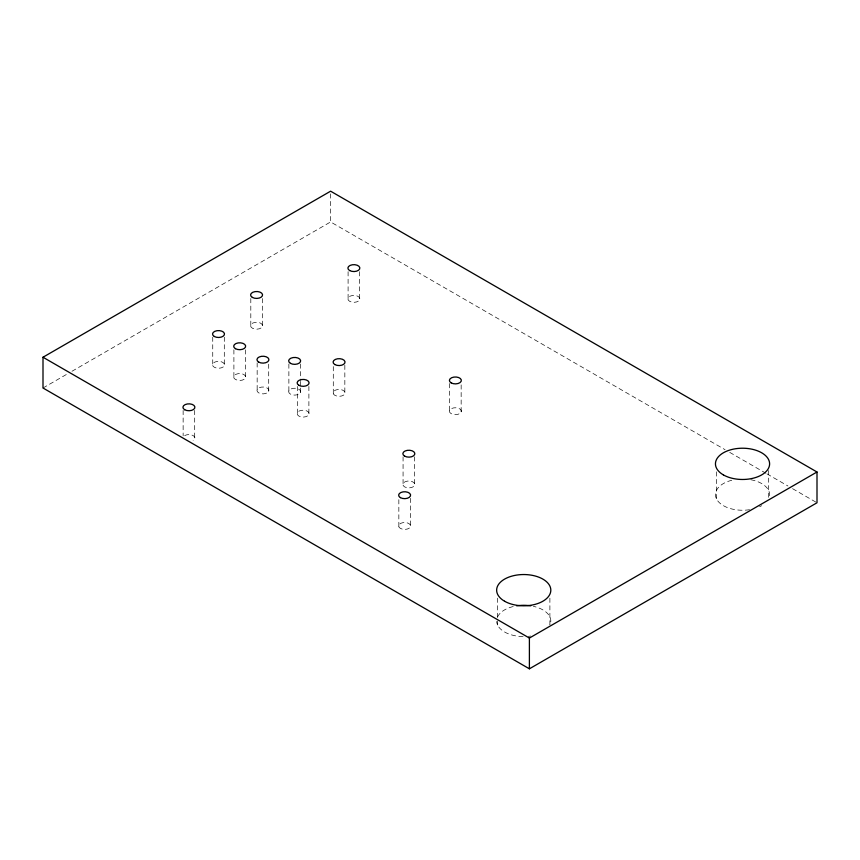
<?xml version="1.0" encoding="UTF-8"?>
<svg xmlns="http://www.w3.org/2000/svg" width="860" height="860" viewBox="0 0 860 860"><rect width="100%" height="100%" fill="white"/><g stroke="black" fill="none" stroke-linecap="round" stroke-linejoin="round"><path stroke-width="0.64" stroke-dasharray="4.3 3.22" d="M43 388L67.349 373.939M71.993 371.262L330.606 221.945L725.077 449.694M729.731 452.381L765.798 473.204M766.97 473.881L787.911 485.975M792.565 488.663L817 502.767M768.689 470.506L768.689 497.327M716.38 471.839L716.38 498.66M549.895 598.162L549.895 624.983A27.079 15.63 0 0 0 533.383 606.332M497.575 598.162L497.575 619.63M497.575 620.974L497.575 624.983M461.154 384.893L461.154 412.09A5.977 3.451 0 0 1 451.145 413.638A5.977 3.451 0 0 1 453.833 407.855A5.977 3.451 0 0 1 461.154 412.09M449.597 383.549L449.597 412.09M414.627 456.81L414.627 485.341A5.977 3.451 0 0 1 404.619 486.889A5.977 3.451 0 0 1 407.307 481.116A5.977 3.451 0 0 1 414.627 485.341M410.403 498.316L410.403 526.857A5.977 3.451 0 0 1 400.394 528.405A5.977 3.451 0 0 1 403.071 522.633A5.977 3.451 0 0 1 410.403 526.857M403.071 456.81L403.071 485.341M398.846 499.66L398.846 526.857M359.641 271.674L359.641 299.764A5.977 3.451 0 0 1 349.644 301.312A5.977 3.451 0 0 1 352.32 295.528A5.977 3.451 0 0 1 359.641 299.764M348.096 271.674L348.096 299.764M344.838 365.231L344.838 393.772A5.977 3.451 0 0 1 334.841 395.32A5.977 3.451 0 0 1 337.518 389.548A5.977 3.451 0 0 1 344.838 393.772M333.293 366.575L333.293 393.772M330.606 193.865L330.606 221.945M308.89 386.441L308.89 414.531A5.977 3.451 0 0 1 298.882 416.079A5.977 3.451 0 0 1 301.57 410.306A5.977 3.451 0 0 1 308.89 414.531M300.43 364.017L300.43 380.518M300.43 381.399L300.43 386.753M300.43 388.096L300.43 392.558A5.977 3.451 0 0 1 290.422 394.106A5.977 3.451 0 0 1 293.11 388.322A5.977 3.451 0 0 1 300.43 392.558M297.334 386.441L297.334 414.531M288.874 364.017L288.874 392.558M268.707 364.135L268.707 391.332A5.977 3.451 0 0 1 258.709 392.88A5.977 3.451 0 0 1 261.386 387.108A5.977 3.451 0 0 1 268.707 391.332M262.364 298.538L262.364 326.628A5.977 3.451 0 0 1 252.356 328.176A5.977 3.451 0 0 1 255.044 322.392A5.977 3.451 0 0 1 262.364 326.628M257.161 362.791L257.161 391.332M250.808 298.538L250.808 326.628M245.455 349.816L245.455 377.906A5.977 3.451 0 0 1 235.447 379.454A5.977 3.451 0 0 1 238.123 373.67A5.977 3.451 0 0 1 245.455 377.906M233.899 349.816L233.899 377.906M224.299 337.152L224.299 365.693A5.977 3.451 0 0 1 214.291 367.241A5.977 3.451 0 0 1 216.978 361.469A5.977 3.451 0 0 1 224.299 365.693M212.743 337.152L212.743 365.693M194.693 410.413L194.693 438.955M183.137 410.413L183.137 435.827M761.68 505.669A27.079 15.63 0 0 1 759.627 506.744M749.544 509.711A27.079 15.63 0 0 1 716.563 499.036A27.079 15.63 0 0 1 734.214 479.74M750.855 479.74A27.079 15.63 0 0 1 769.13 497.553M184.685 435.612A5.977 3.451 0 0 1 193.145 435.612A5.977 3.451 0 0 1 193.145 440.503M530.738 636.045A27.079 15.63 0 0 1 528.287 636.346M523.073 636.572A27.079 15.63 0 0 1 496.671 621.533M497.575 616.889A27.079 15.63 0 0 1 514.087 606.332"/><path stroke-width="1.29" d="M43 357.233L330.606 191.189L817 472L817 502.767L529.394 668.811L43 388L43 357.233L529.394 638.055L817 472M529.394 638.055L529.394 668.811M516.72 605.838A27.079 15.63 0 0 1 530.738 605.838M723.389 474.903A27.079 15.63 0 0 0 768.689 467.894A27.079 15.63 0 0 0 735.526 448.748A27.079 15.63 0 0 0 723.389 474.903M235.447 348.687A5.977 3.451 0 0 0 245.455 347.139A5.977 3.451 0 0 0 238.123 342.914A5.977 3.451 0 0 0 235.447 348.687M451.145 382.872A5.977 3.451 0 0 0 461.154 381.324A5.977 3.451 0 0 0 453.833 377.099A5.977 3.451 0 0 0 451.145 382.872M258.709 362.114A5.977 3.451 0 0 0 268.707 360.566A5.977 3.451 0 0 0 261.386 356.341A5.977 3.451 0 0 0 258.709 362.114M184.685 409.736A5.977 3.451 0 0 0 194.693 408.188A5.977 3.451 0 0 0 187.373 403.953A5.977 3.451 0 0 0 184.685 409.736M252.356 297.41A5.977 3.451 0 0 0 262.364 295.862A5.977 3.451 0 0 0 255.044 291.626A5.977 3.451 0 0 0 252.356 297.41M400.394 497.639A5.977 3.451 0 0 0 410.403 496.091A5.977 3.451 0 0 0 403.071 491.866A5.977 3.451 0 0 0 400.394 497.639M214.291 336.475A5.977 3.451 0 0 0 224.299 334.927A5.977 3.451 0 0 0 216.978 330.702A5.977 3.451 0 0 0 214.291 336.475M349.644 270.545A5.977 3.451 0 0 0 359.641 268.997A5.977 3.451 0 0 0 352.32 264.772A5.977 3.451 0 0 0 349.644 270.545M404.619 456.133A5.977 3.451 0 0 0 414.627 454.585A5.977 3.451 0 0 0 407.307 450.35A5.977 3.451 0 0 0 404.619 456.133M298.882 385.312A5.977 3.451 0 0 0 308.89 383.764A5.977 3.451 0 0 0 301.57 379.539A5.977 3.451 0 0 0 298.882 385.312M290.422 363.339A5.977 3.451 0 0 0 300.43 361.791A5.977 3.451 0 0 0 293.11 357.556A5.977 3.451 0 0 0 290.422 363.339M334.841 364.554A5.977 3.451 0 0 0 344.838 363.006A5.977 3.451 0 0 0 337.518 358.781A5.977 3.451 0 0 0 334.841 364.554M504.583 601.226A27.079 15.63 0 0 0 549.895 594.217A27.079 15.63 0 0 0 516.72 575.071A27.079 15.63 0 0 0 504.583 601.226"/></g></svg>
